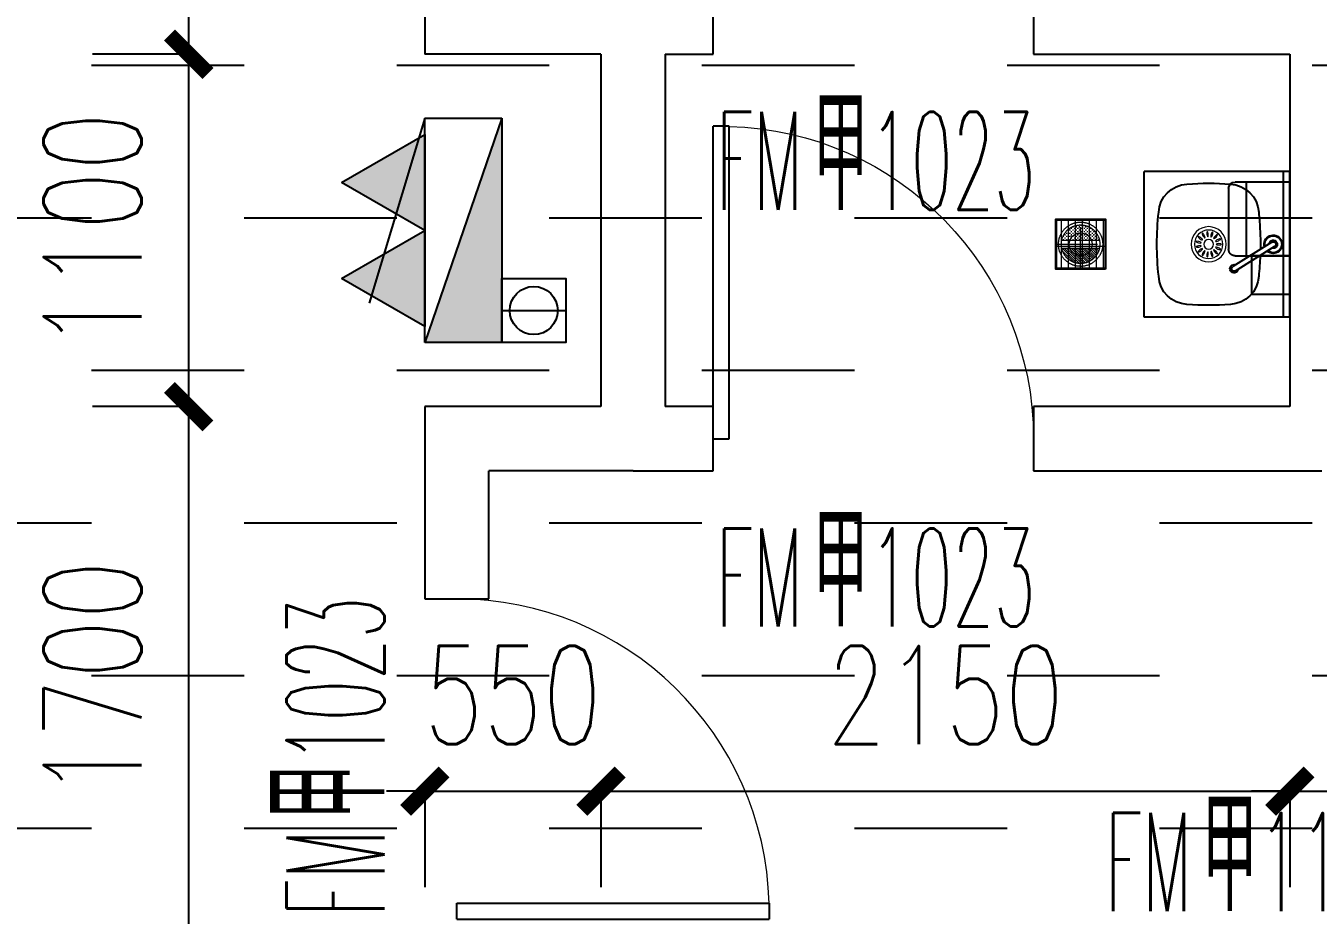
# Model space of a CAD drawing. Header units: millimetres. Extents: x 12325263 to 13848842, y -1463133 to 573208.
# Drawn here: x 12565652 to 12569685, y -839424 to -836648 of the extents above; entities that cross this region are included whole.
import ezdxf
from ezdxf.xclip import XClip

# ---------------------------------------------------------------- set-up
doc = ezdxf.new("R2010")
doc.units = ezdxf.units.MM
doc.header["$LTSCALE"] = 1000
doc.header["$XCLIPFRAME"] = 0
doc.linetypes.add('HIDDEN', pattern=[9.525, 6.35, -3.175])
doc.linetypes.add('PHANTOM', pattern=[2.5, 1.25, -0.25, 0.25, -0.25, 0.25, -0.25])
for name, color, linetype in [('#s-灭火器', 20, 'Continuous'), ('A-ANNO-DIMS', 83, 'Continuous'), ('A-WALL', 5, 'Continuous'), ('DOOR_FIRE', 1, 'Continuous'), ('DOOR_FIRE_TEXT', 7, 'Continuous'), ('EQUIP_消火栓', 7, 'Continuous'), ('fur202301', 252, 'Continuous'), ('PUB_DIM', 83, 'Continuous'), ('VPIPE-消防高', 3, 'Continuous'), ('WALL', 5, 'Continuous'), ('WALL-SHATCH', 8, 'Continuous'), ('建筑-楼板开洞', 251, 'Continuous'), ('水条件', 1, 'Continuous')]:
    doc.layers.add(name, color=color, linetype=linetype)
doc.styles.add('_TCH_DIM_T3', font='SIMPLEX.shx', dxfattribs={"width": 0.705882, "bigfont": 'GBCBIG.shx'})
doc.styles.add('_TCH_WINDOW', font='SIMPLEX', dxfattribs={"width": 0.7, "height": 3.5, "bigfont": 'GBCBIG'})
doc.dimstyles.new('_TCH_ARCH&&120', dxfattribs={"dimtxt": 306, "dimasz": 120, "dimexe": 300, "dimexo": 360, "dimgap": 147, "dimtad": 1, "dimdec": 0, "dimzin": 0, "dimdsep": 46, "dimtxsty": '_TCH_DIM_T3', "dimblk": 'ARCHTICK', "dimcen": 0.09, "dimclrt": 7, "dimazin": 2, "dimtfac": 1, "dimtdec": 0, "dimtix": 1, "dimtmove": 2, "dimatfit": 3, "dimfxl": 1, "dimfxlon": 1, "dimtolj": 1, "dimtzin": 0, "dimarcsym": 0})

# ---------------------------------------------------------------- blocks, each defined once
blk = doc.blocks.new('adgshg13-A$C7F010FC0')
at = {"layer": 'WALL-SHATCH'}
h = blk.add_hatch(color=256, dxfattribs=at)
h.dxf.hatch_style = 1
h.paths.add_polyline_path([(-60384.2, -16880.9), (-763.2, 197.5), (12587.6, -13153.3), (12587.6, -157996), (-162964.9, -188820.4), (-171262.4, -180522.9), (-171262.4, -31310.9), (-150707.2, -10755.7), (-131860.1, -7980.9), (-99162.4, -7980.9), (-99162.4, -4980.9), (-76620.4, -4980.9), (-70107.7, -16880.9)], flags=16)
h.paths.add_polyline_path([(-60091.2, -16380.9), (-646.9, 646.9), (12987.6, -12987.6), (12987.6, -158331.9), (-163100.6, -189250.4), (-171662.4, -180688.6), (-171662.4, -31145.2), (-150777.9, -10260.7), (-131896.7, -7480.9), (-99562.4, -7480.9), (-99562.4, -4580.9), (-76365.6, -4580.9), (-69907.5, -16380.9)])
blk = doc.blocks.new('A$C4C7A72D3')
at = {"layer": 'WALL', "color": 1}
blk.add_blockref('adgshg13-A$C7F010FC0', (210433, 205503.6), dxfattribs=at)
blk = doc.blocks.new('管位')
at = {"layer": '水条件'}
blk.add_line((12573126, 675360.4), (12573126, 675160.4), dxfattribs=at)
blk.add_lwpolyline([(12573026, 675360.4), (12573226, 675360.4), (12573226, 675160.4), (12573026, 675160.4)], close=True, dxfattribs=at)
blk = doc.blocks.new('灭火器')
at = {"layer": '#s-灭火器', "ltscale": 1000}
for points in [[(292444.1, 59706.6), (292144.1, 59706.6), (292294.1, 59446.8)], [(292744.1, 59706.6), (292444.1, 59706.6), (292594.1, 59446.8)]]:
    blk.add_hatch(color=256, dxfattribs=at).paths.add_polyline_path(points)
for points in [[(292294.1, 59446.8), (292444.1, 59706.6), (292144.1, 59706.6)], [(292594.1, 59446.8), (292744.1, 59706.6), (292444.1, 59706.6)]]:
    blk.add_lwpolyline(points, close=True, dxfattribs=at)
blk = doc.blocks.new('$TWTSYS$00000508')
for p, q in [((-0.5, 0.5), (0.3236, 1.2241)), ((-0.5, 0.5), (-0.5, -0.5)), ((-0.5, -0.5), (0.5, 0.5)), ((0.5, 0.5), (-0.5, 0.5)), ((0.5, -0.5), (0.5, 0.5)), ((-0.5, -0.5), (0.5, -0.5))]:
    blk.add_line(p, q)
blk.add_solid([(0.5, -0.5), (0.5, 0.5), (-0.5, -0.5)])
blk = doc.blocks.new('消火栓')
at = {"layer": '#s-灭火器', "rotation": 180.0000000000001}
blk.add_blockref('灭火器', (12864422.1, 734931.8), dxfattribs=at)
at = {"layer": 'EQUIP_消火栓', "xscale": 700, "yscale": 240, "zscale": 700}
blk.add_blockref('$TWTSYS$00000508', (12571977.9, 675105.2), dxfattribs=at)
blk = doc.blocks.new('asdfasfasdfsdf')
at = {"layer": 'VPIPE-消防高'}
blk.add_circle((-1360, 31100), 75, dxfattribs=at)
at = {"xscale": -1, "rotation": 90}
blk.add_blockref('消火栓', (673525.2, 12603327.9), dxfattribs=at)
at = {"layer": '水条件', "rotation": 90}
blk.add_blockref('管位', (673900.4, -12542026), dxfattribs=at)
blk = doc.blocks.new('asdgag2019092010362923561')
for p, q in [((0, 0), (0, -455)), ((0, 0), (455, 0)), ((455, 0), (455, -455)), ((0, -20), (455, -20)), ((220.6, -47.7), (143.7, -170.8)), ((234.4, -56.3), (158, -178.4)), ((0, -455), (455, -455))]:
    blk.add_line(p, q)
at = {"lineweight": 0}
for radius in [55, 44.5, 15]:
    blk.add_circle((227.5, -253.5), radius, dxfattribs=at)
for centre, radius, start, end in [((227.5, -52), 28.5, 254.5053, 221.4947), ((227.5, -52), 26.5, 255.7812, 220.2188), ((227.5, -52), 12.6, 278.0048, 197.9952), ((227.5, -52), 8.1, 328.2445, 148.2445), ((132.4, -189.8), 92.5, 92.9207, 177.5104), ((227.5, -1010.4), 918.4, 92.1814, 96.2504), ((227.5, -1010.4), 918.4, 85.5623, 90.9693), ((227.5, -1010.4), 918.4, 83.7496, 85.5623), ((322.6, -189.8), 92.5, 2.4896, 87.0793), ((151.1, -174.1), 12.9, 97.112, 19.5839), ((814.1, -253.5), 777.1, 174.9949, 185.0051), ((151.4, -173.7), 8.18, 158.7425, 324.4916), ((-359.1, -253.5), 777.1, 354.9949, 5.0051), ((132.4, -317.2), 92.5, 182.4896, 267.0793), ((322.6, -317.2), 92.5, 272.9207, 357.5104), ((227.5, 503.4), 918.4, 263.7496, 276.2504)]:
    blk.add_arc(centre, radius, start, end)
for centre, major_axis in [((197, -243.6), (-8.05, 2.62)), ((203.7, -232.1), (-6.29, 5.67)), ((214.5, -224.2), (-3.44, 7.73)), ((227.5, -221.5), (0, 8.47)), ((240.5, -224.2), (3.44, 7.73)), ((251.3, -232.1), (6.29, 5.67)), ((258, -243.6), (8.05, 2.62)), ((195.6, -256.8), (-8.42, -0.89)), ((199.8, -269.5), (-7.33, -4.23)), ((208.7, -279.4), (-4.98, -6.85)), ((220.8, -284.8), (-1.76, -8.28)), ((234.2, -284.8), (1.76, -8.28)), ((246.3, -279.4), (4.98, -6.85)), ((255.2, -269.5), (7.33, -4.23)), ((259.4, -256.8), (8.42, -0.89))]:
    blk.add_ellipse(centre, major_axis=major_axis, ratio=0.257052, dxfattribs=at)
blk = doc.blocks.new('asdgag枧液')
at = {"layer": 'fur202301', "linetype": 'HIDDEN', "ltscale": 400}
blk.add_line((120, -171.2), (120, 0), dxfattribs=at)
at = {"layer": 'fur202301'}
for p, q in [((350, 0), (350, -171.2)), ((350, -136.1), (120, -136.1)), ((330, -191.2), (140, -191.2))]:
    blk.add_line(p, q, dxfattribs=at)
blk.add_lwpolyline([(0, 0), (120, 0), (120, -120), (0, -120)], close=True, dxfattribs=at)
at = {"layer": 'fur202301', "linetype": 'HIDDEN', "ltscale": 400}
blk.add_arc((140, -171.2), 20, 180, 270, dxfattribs=at)
at = {"layer": 'fur202301'}
blk.add_arc((330, -171.2), 20, 270, 0, dxfattribs=at)
blk = doc.blocks.new('asdgag557ydyrj')
at = {"layer": 'fur202301', "lineweight": 0, "extrusion": (-5.20368e-08, -3.64591e-06, 1)}
h = blk.add_hatch(dxfattribs=at)
h.set_pattern_fill('GRATE', color=8, scale=350, style=0)
h.set_pattern_definition([(3e-15, (235567.381, -91410.781), (-9e-16, 10.9375), []), (90, (235567.38, -91410.78), (-43.75, -2e-15), [])])
h.paths.add_polyline_path([(259932.5, -87337), (260008.4, -87337), (260008.4, -87412.9), (259932.5, -87412.9)])
h = blk.add_hatch(dxfattribs=at)
h.set_pattern_fill('ANSI31', color=256, scale=20, style=0)
h.set_pattern_definition([(45, (236011.5893, -92227.612), (-1.76776695, 1.76776695), [])])
h.paths.add_polyline_path([(259964.2, -87345.4, 0.353799), (259940.4, -87374.8, 0.353799), (259964.2, -87404.2)])
h = blk.add_hatch(dxfattribs=at)
h.set_pattern_fill('CROSS', color=256, scale=10, style=0)
h.set_pattern_definition([(3e-15, (236011.5893, -92227.612), (2.5, 2.5), [1.25, -3.75]), (90, (236012.2143, -92228.237), (-2.5, 2.5), [1.25, -3.75])])
h.paths.add_polyline_path([(259976.8, -87345.4), (259976.8, -87404.2, 0.353799), (260000.5, -87374.8, 0.353799)])
at = {"layer": 'fur202301', "color": 8, "extrusion": (-5.20368e-08, -3.64591e-06, 1)}
for p, q in [((259932.5, -87412.9, 0), (259932.5, -87337, 0)), ((259932.5, -87337, 0), (260008.4, -87337, 0)), ((260008.4, -87337, 0), (260008.4, -87412.9, 0)), ((260008.4, -87412.9, 0), (259932.5, -87412.9, 0))]:
    blk.add_line(p, q, dxfattribs=at)
at = {"layer": 'fur202301', "lineweight": 0, "extrusion": (-5.20368e-08, -3.64591e-06, 1)}
for p, q in [((259964.2, -87345.4, 0), (259964.2, -87404.2, 0)), ((259976.8, -87345.4, 0), (259976.8, -87404.2, 0))]:
    blk.add_line(p, q, dxfattribs=at)
at = {"layer": 'fur202301', "color": 8, "linetype": 'PHANTOM', "lineweight": 0, "ltscale": 0.05, "extrusion": (-5.20368e-08, -3.64591e-06, 1)}
for p, q in [((259970.5, -87338.6, 0), (259970.5, -87411.1, 0)), ((259934.9, -87374.8, 0), (260006.1, -87374.8, 0))]:
    blk.add_line(p, q, dxfattribs=at)
at = {"layer": 'fur202301', "color": 8, "extrusion": (-5.20368e-08, -3.64591e-06, 1), "elevation": 0.3}
blk.add_lwpolyline([(259931.5, -87413.9), (259931.5, -87335.9), (260009.5, -87335.9), (260009.5, -87413.9)], close=True, dxfattribs=at)
at = {"layer": 'fur202301', "color": 8, "linetype": 'HIDDEN', "lineweight": 0, "ltscale": 20, "extrusion": (-5.20368e-08, -3.64591e-06, 1)}
for radius in [34.5, 30.1]:
    blk.add_circle((259970.5, -87374.8, 0.3), radius, dxfattribs=at)
at = {"layer": 'fur202301', "color": 8, "lineweight": 0, "extrusion": (-5.20368e-08, -3.64591e-06, 1)}
blk.add_circle((259970.5, -87374.9, 0.3), 17.8, dxfattribs=at)
blk = doc.blocks.new('sdfgsdffhg')
at = {"layer": 'fur202301', "xscale": -1, "rotation": 270}
for name, p in [('asdgag2019092010362923561', (-11486.8, 36499.3)), ('asdgag枧液', (-11486.8, 36570.8))]:
    blk.add_blockref(name, p, dxfattribs=at)
at = {"layer": 'fur202301', "xscale": 1.99999999999999, "yscale": 1.99999999999999, "zscale": 1.99999999999999, "rotation": 90.00002079885618}
blk.add_blockref('asdgag557ydyrj', (-186889.5, -483214.2, 0), dxfattribs=at)
blk = doc.blocks.new('_ArchTick')
at = {"color": 0, "linetype": 'ByBlock', "const_width": 0.4}
blk.add_lwpolyline([(-0.5, -0.5), (0.5, 0.5)], dxfattribs=at)
blk = doc.blocks.new('*D4309')
at = {"layer": 'A-ANNO-DIMS', "color": 0, "lineweight": -2, "transparency": 16777216}
for p, q in [((12566896.8, -839036.8), (12566776.8, -839036.8)), ((12566896.8, -839035.8), (12566896.8, -839336.8)), ((12566896.8, -839036.8), (12567446.8, -839036.8)), ((12567446.8, -839035.8), (12567446.8, -839336.8)), ((12567446.8, -839036.8), (12567566.8, -839036.8))]:
    blk.add_line(p, q, dxfattribs=at)
at = {"layer": 'Defpoints', "color": 0, "transparency": 16777216}
for p in [(12566896.8, -837836.8), (12567446.8, -837836.8), (12567446.8, -839036.8)]:
    blk.add_point(p, dxfattribs=at)
at = {"layer": 'A-ANNO-DIMS', "color": 0, "lineweight": -2, "transparency": 16777216, "xscale": 120, "yscale": 120, "zscale": 120}
blk.add_blockref('_ArchTick', (12566896.8, -839036.8), dxfattribs=at)
at = {"layer": 'A-ANNO-DIMS', "color": 0, "lineweight": -2, "transparency": 16777216, "xscale": 120, "yscale": 120, "zscale": 120, "rotation": 180}
blk.add_blockref('_ArchTick', (12567446.8, -839036.8), dxfattribs=at)
at = {"layer": 'A-ANNO-DIMS', "color": 7, "transparency": 16777216, "insert": (12567171.8, -838736.8), "char_height": 306, "attachment_point": 5, "style": '_TCH_DIM_T3'}
blk.add_mtext('\\A1;550', dxfattribs=at)
blk = doc.blocks.new('*D4310')
at = {"layer": 'A-ANNO-DIMS', "color": 0, "lineweight": -2, "transparency": 16777216}
for p, q in [((12567446.8, -839035.8), (12567446.8, -839336.8)), ((12567446.8, -839036.8), (12569596.8, -839036.8)), ((12569596.8, -839035.8), (12569596.8, -839336.8))]:
    blk.add_line(p, q, dxfattribs=at)
at = {"layer": 'Defpoints', "color": 0, "transparency": 16777216}
for p in [(12567446.8, -837836.8), (12569596.8, -837836.8), (12569596.8, -839036.8)]:
    blk.add_point(p, dxfattribs=at)
at = {"layer": 'A-ANNO-DIMS', "color": 0, "lineweight": -2, "transparency": 16777216, "xscale": 120, "yscale": 120, "zscale": 120, "rotation": 180}
blk.add_blockref('_ArchTick', (12567446.8, -839036.8), dxfattribs=at)
at = {"layer": 'A-ANNO-DIMS', "color": 0, "lineweight": -2, "transparency": 16777216, "xscale": 120, "yscale": 120, "zscale": 120}
blk.add_blockref('_ArchTick', (12569596.8, -839036.8), dxfattribs=at)
at = {"layer": 'A-ANNO-DIMS', "color": 7, "transparency": 16777216, "insert": (12568521.8, -838736.8), "char_height": 306, "attachment_point": 5, "style": '_TCH_DIM_T3'}
blk.add_mtext('\\A1;2150', dxfattribs=at)
blk = doc.blocks.new('*D4311')
at = {"layer": 'A-ANNO-DIMS', "color": 0, "lineweight": -2, "transparency": 16777216}
for p, q in [((12569596.8, -839036.8), (12569476.8, -839036.8)), ((12569596.8, -839035.8), (12569596.8, -839336.8)), ((12569596.8, -839036.8), (12570596.8, -839036.8)), ((12570596.8, -839035.8), (12570596.8, -839336.8)), ((12570596.8, -839036.8), (12570716.8, -839036.8))]:
    blk.add_line(p, q, dxfattribs=at)
at = {"layer": 'Defpoints', "color": 0, "transparency": 16777216}
for p in [(12569596.8, -837836.8), (12570596.8, -837836.8), (12570596.8, -839036.8)]:
    blk.add_point(p, dxfattribs=at)
at = {"layer": 'A-ANNO-DIMS', "color": 0, "lineweight": -2, "transparency": 16777216, "xscale": 120, "yscale": 120, "zscale": 120}
blk.add_blockref('_ArchTick', (12569596.8, -839036.8), dxfattribs=at)
at = {"layer": 'A-ANNO-DIMS', "color": 0, "lineweight": -2, "transparency": 16777216, "xscale": 120, "yscale": 120, "zscale": 120, "rotation": 180}
blk.add_blockref('_ArchTick', (12570596.8, -839036.8), dxfattribs=at)
at = {"layer": 'A-ANNO-DIMS', "color": 7, "transparency": 16777216, "insert": (12570096.8, -838736.8), "char_height": 306, "attachment_point": 5, "style": '_TCH_DIM_T3'}
blk.add_mtext('\\A1;1000', dxfattribs=at)
blk = doc.blocks.new('*D4712')
at = {"layer": 'Defpoints', "color": 0, "transparency": 16777216}
for p in [(12566160, -837836.8), (12566896.8, -837836.8), (12566896.8, -839536.8)]:
    blk.add_point(p, dxfattribs=at)
at = {"layer": 'PUB_DIM', "color": 0, "lineweight": -2, "transparency": 16777216}
for p, q in [((12566161, -837836.8), (12565860, -837836.8)), ((12566160, -839536.8), (12566160, -837836.8)), ((12566161, -839536.8), (12565860, -839536.8))]:
    blk.add_line(p, q, dxfattribs=at)
at = {"layer": 'PUB_DIM', "color": 0, "lineweight": -2, "transparency": 16777216, "xscale": 120, "yscale": 120, "zscale": 120}
for p, rotation in [((12566160, -837836.8), 90), ((12566160, -839536.8), 270)]:
    blk.add_blockref('_ArchTick', p, dxfattribs=dict(at, rotation=rotation))
at = {"layer": 'PUB_DIM', "color": 7, "transparency": 16777216, "insert": (12565860, -838686.8), "char_height": 306, "attachment_point": 5, "rotation": 90, "style": '_TCH_DIM_T3'}
blk.add_mtext('\\A1;1700', dxfattribs=at)
blk = doc.blocks.new('*D4713')
at = {"layer": 'Defpoints', "color": 0, "transparency": 16777216}
for p in [(12566160, -836736.8), (12566896.8, -836736.8), (12566896.8, -837836.8)]:
    blk.add_point(p, dxfattribs=at)
at = {"layer": 'PUB_DIM', "color": 0, "lineweight": -2, "transparency": 16777216}
for p, q in [((12566161, -836736.8), (12565860, -836736.8)), ((12566160, -837836.8), (12566160, -836736.8)), ((12566161, -837836.8), (12565860, -837836.8))]:
    blk.add_line(p, q, dxfattribs=at)
at = {"layer": 'PUB_DIM', "color": 0, "lineweight": -2, "transparency": 16777216, "xscale": 120, "yscale": 120, "zscale": 120}
for p, rotation in [((12566160, -836736.8), 90), ((12566160, -837836.8), 270)]:
    blk.add_blockref('_ArchTick', p, dxfattribs=dict(at, rotation=rotation))
at = {"layer": 'PUB_DIM', "color": 7, "transparency": 16777216, "insert": (12565860, -837286.8), "char_height": 306, "attachment_point": 5, "rotation": 90, "style": '_TCH_DIM_T3'}
blk.add_mtext('\\A1;1100', dxfattribs=at)
blk = doc.blocks.new('*D4714')
at = {"layer": 'Defpoints', "color": 0, "transparency": 16777216}
for p in [(12566160, -835386.8), (12566896.8, -835386.8), (12566896.8, -836736.8)]:
    blk.add_point(p, dxfattribs=at)
at = {"layer": 'PUB_DIM', "color": 0, "lineweight": -2, "transparency": 16777216}
for p, q in [((12566161, -835386.8), (12565860, -835386.8)), ((12566160, -836736.8), (12566160, -835386.8)), ((12566161, -836736.8), (12565860, -836736.8))]:
    blk.add_line(p, q, dxfattribs=at)
at = {"layer": 'PUB_DIM', "color": 0, "lineweight": -2, "transparency": 16777216, "xscale": 120, "yscale": 120, "zscale": 120}
for p, rotation in [((12566160, -835386.8), 90), ((12566160, -836736.8), 270)]:
    blk.add_blockref('_ArchTick', p, dxfattribs=dict(at, rotation=rotation))
at = {"layer": 'PUB_DIM', "color": 7, "transparency": 16777216, "insert": (12565860, -836061.8), "char_height": 306, "attachment_point": 5, "rotation": 90, "style": '_TCH_DIM_T3'}
blk.add_mtext('\\A1;1350', dxfattribs=at)
blk = doc.blocks.new('$DorLib2D$00000001')
for p, q in [((0.45, 0.975), (0.5, 0.975)), ((0.45, 0), (0.45, 0.975)), ((0.5, 0), (0.5, 0.975)), ((0.5, 0), (0.45, 0))]:
    blk.add_line(p, q)
at = {"lineweight": 13}
blk.add_arc((0.475, 0), 0.975, 91.4693, 180, dxfattribs=at)

msp = doc.modelspace()

# ---------------------------------------------------------------- block references
ref = msp.add_blockref('A$C4C7A72D3', (12385714.9, -906209.5), dxfattribs=dict(rotation=350.041249254255))
XClip(ref).set_block_clipping_path([(223442.8584877662, 85923.1187333744), (220542.7961432356, 85923.1422391906), (220542.8579492103, 89292.823275506), (211526.9150355905, 89292.8101311298), (210631.4331447985, 94392.8080583527), (206113.3685902953, 94392.8025418455), (206001.4315187763, 95030.3127344656), (204376.2826588508, 94744.9613686837), (203364.4570056833, 100506.9030052917), (197947.3947122637, 99555.7482674252), (192482.3428474721, 130679.4765393781), (190118.7804593667, 130264.4504016289), (191623.4071957469, 121695.6427078634), (177046.6486519482, 119136.2011700841), (175707.6223907359, 126760.8483765714), (173902.988371335, 128026.4039125028), (169528.3854461554, 127258.2903269802), (169070.0967394859, 129868.3614864857), (163308.2517458182, 128856.6693391807), (163766.52659606, 126246.6171700556), (159679.1795131005, 125528.9180921423), (170669.6888374612, 62935.797914044), (167222.1989369914, 62330.4650948944), (167939.7759490944, 58243.6808593175), (171386.9528796654, 58848.2912487988), (172857.0656793863, 50477.0032648193), (165962.5026008021, 49266.4230898353), (168037.7813034765, 37447.1796448426), (140649.9584970828, 32638.2390106404), (115387.9799239188, 28202.5781787895), (95598.7254695911, 140907.4332163476), (226939.476109907, 163968.8668500402), (240128.6952811591, 88852.8973128139)])

# ---------------------------------------------------------------- next in the draw order: hatches: boundary and pattern name
at = {"layer": '建筑-楼板开洞'}
h = msp.add_hatch(dxfattribs=at)
h.set_pattern_fill('DASH', color=256, scale=500)
h.set_pattern_definition([(0, (0, 0), (476.25, 476.25), [476.25, -476.25])])
h.paths.add_polyline_path([(12597696.7, -842386.8), (12590696.8, -842386.9), (12590697.1, -843986.8), (12595796.8, -843986.9), (12595797.1, -849736.9), (12588796.8, -849736.8), (12588796.8, -851936.8), (12564896.8, -851936.8), (12564896.8, -816186.8), (12568846.8, -816186.8), (12568846.8, -816040), (12568846.8, -807536.8), (12574696.8, -807536.8), (12574696.8, -810386.8), (12575896.8, -810386.8), (12579055.2, -810386.8), (12580496.9, -811828.2), (12580696.9, -819086.9), (12595696.9, -819086.7), (12595696.9, -812786.8), (12597696.7, -812786.8)])

# ---------------------------------------------------------------- next in the draw order: block references
msp.add_blockref('asdfasfasdfsdf', (12568596.8, -868636.8))

# ---------------------------------------------------------------- next in the draw order: block references
msp.add_blockref('sdfgsdffhg', (12581083.9, -874056.8, 0))

# ---------------------------------------------------------------- next in the draw order: linework, layer by layer
at = {"layer": 'A-WALL'}
for p, q in [((12566896.8, -833936.8), (12566896.8, -836736.8)), ((12567796.8, -836736.8), (12567796.8, -836536.8)), ((12568796.8, -836536.8), (12568796.8, -836736.8)), ((12567446.8, -836736.8), (12566896.8, -836736.8)), ((12567446.8, -836736.8), (12567446.8, -837836.8)), ((12567646.8, -836736.8), (12567646.8, -837836.8)), ((12567646.8, -836736.8), (12567796.8, -836736.8)), ((12568796.8, -836736.8), (12569596.8, -836736.8)), ((12569596.8, -836736.8), (12569596.8, -837836.8)), ((12566896.8, -837836.8), (12566896.8, -838436.8)), ((12567446.8, -837836.8), (12566896.8, -837836.8)), ((12567796.8, -837836.8), (12567646.8, -837836.8)), ((12567796.8, -838036.8), (12567796.8, -837836.8)), ((12569596.8, -837836.8), (12568796.8, -837836.8)), ((12568796.8, -837836.8), (12568796.8, -838036.8)), ((12567096.8, -838436.8), (12567096.8, -838036.8)), ((12567546.8, -838036.8), (12567096.8, -838036.8)), ((12567546.8, -838036.8), (12567796.8, -838036.8)), ((12568796.8, -838036.8), (12569696.8, -838036.8)), ((12566896.8, -838436.8), (12567096.8, -838436.8))]:
    msp.add_line(p, q, dxfattribs=at)

# ---------------------------------------------------------------- next in the draw order: block references
at = {"layer": 'DOOR_FIRE', "xscale": 1000, "zscale": 200}
for p, yscale, rotation in [((12568296.8, -837936.8), -1000, 179.9999999994633), ((12566996.8, -838936.8), 1000, 269.9999999991839)]:
    msp.add_blockref('$DorLib2D$00000001', p, dxfattribs=dict(at, yscale=yscale, rotation=rotation))

# ---------------------------------------------------------------- next in the draw order: texts
at = {"layer": 'DOOR_FIRE_TEXT', "style": '_TCH_WINDOW'}
for s, height, rotation, width, p in [('甲', 347.2, 360, 0.7, (12568107.5, -837222.7)), ('FM', 306, 360, 0.494118, (12567805.1, -837222.7)), ('1023', 306, 360, 0.494118, (12568284.5, -837222.7)), ('甲', 347.2, 360, 0.7, (12568107.5, -838522.7)), ('FM', 306, 360, 0.494118, (12567805.1, -838522.7)), ('1023', 306, 360, 0.494118, (12568284.5, -838522.7)), ('1023', 306, 90, 0.494118, (12566770.9, -838949.1)), ('甲', 347.2, 90, 0.7, (12566770.9, -839126.1)), ('甲', 347.2, 360, 0.7, (12569321.9, -839410.9)), ('FM', 306, 360, 0.494118, (12569019.5, -839410.9)), ('1123', 306, 360, 0.494118, (12569498.9, -839410.9)), ('FM', 306, 90, 0.494118, (12566770.9, -839428.5))]:
    msp.add_text(s, height=height, rotation=rotation, dxfattribs=dict(at, width=width)).set_placement(p)

# ---------------------------------------------------------------- next in the draw order: dimensions: what is measured, and where the dimension line sits
at = {"layer": 'A-ANNO-DIMS'}
for p1, p2, picture, middle in [((12566896.8, -837836.8), (12567446.8, -837836.8), '*D4309', (12567171.8, -838736.8)), ((12567446.8, -837836.8), (12569596.8, -837836.8), '*D4310', (12568521.8, -838736.8)), ((12569596.8, -837836.8), (12570596.8, -837836.8), '*D4311', (12570096.8, -838736.8))]:
    dim = msp.add_aligned_dim(p1=p1, p2=p2, distance=-1200, dimstyle='_TCH_ARCH&&120', dxfattribs=at)
    dim.commit()
    dim.dimension.update_dxf_attribs({"geometry": picture, "text_midpoint": middle})
at = {"layer": 'PUB_DIM'}
for p1, p2, picture, middle in [((12566896.8, -836736.8), (12566896.8, -835386.8), '*D4714', (12565860, -836061.8)), ((12566896.8, -837836.8), (12566896.8, -836736.8), '*D4713', (12565860, -837286.8)), ((12566896.8, -839536.8), (12566896.8, -837836.8), '*D4712', (12565860, -838686.8))]:
    dim = msp.add_aligned_dim(p1=p1, p2=p2, distance=736.8, dimstyle='_TCH_ARCH&&120', dxfattribs=at)
    dim.commit()
    dim.dimension.update_dxf_attribs({"geometry": picture, "text_midpoint": middle})

doc.saveas('drawing.dxf')
